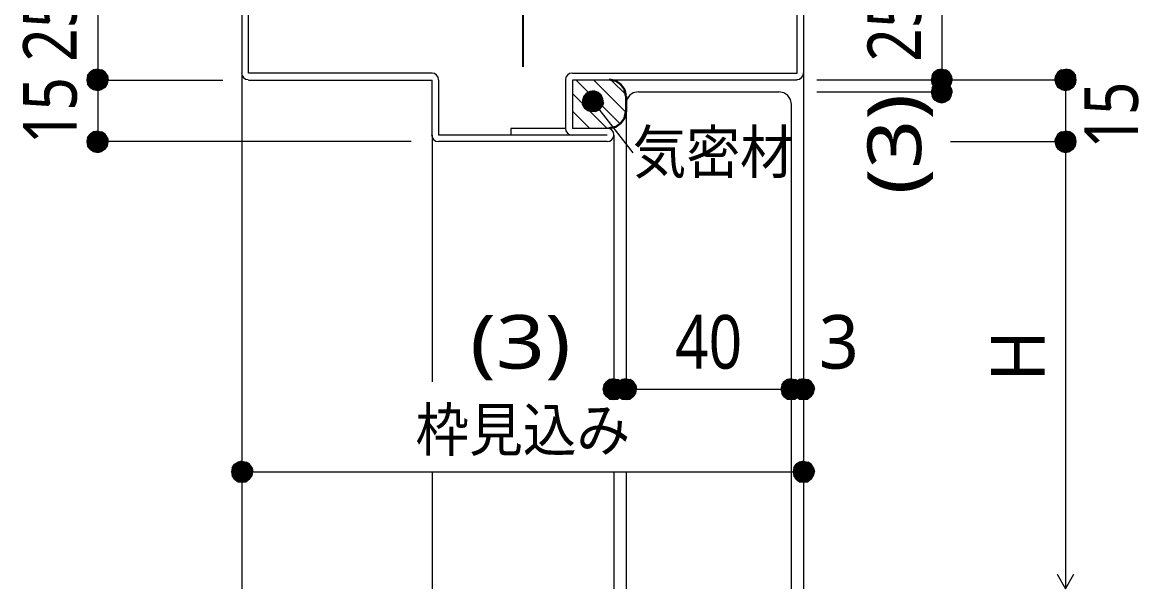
# Model space of a CAD drawing. Header units: millimetres. Extents: x 0 to 420, y 0 to 297.
# Drawn here: x 309.7 to 363.7, y 214.2 to 241.7 of the extents above; entities that cross this region are included whole.
import ezdxf
from ezdxf.enums import TextEntityAlignment as Align

# ---------------------------------------------------------------- set-up
doc = ezdxf.new("R2010")
doc.units = ezdxf.units.MM
doc.styles.add('kst32b', font='NotoSansJP-Variable.ttf')

msp = doc.modelspace()

# ---------------------------------------------------------------- hatches: boundary and pattern name
h = msp.add_hatch(color=7)
h.paths.add_polyline_path([(313.097, 239.353), (312.949, 239.247), (313.309, 238.866), (313.097, 239.353)])
h.paths.add_polyline_path([(312.949, 239.247), (313.309, 238.866), (312.822, 239.078), (312.949, 239.247)])
h.paths.add_polyline_path([(313.309, 238.866), (312.822, 239.078), (312.78, 238.866), (313.309, 238.866)])
h = msp.add_hatch(color=7)
h.paths.add_polyline_path([(313.669, 239.247), (313.5, 239.353), (313.309, 238.866), (313.669, 239.247)])
h.paths.add_polyline_path([(313.5, 239.353), (313.309, 238.866), (313.309, 239.395), (313.5, 239.353)])
h.paths.add_polyline_path([(313.309, 238.866), (313.309, 239.395), (313.097, 239.353), (313.309, 238.866)])
h = msp.add_hatch(color=7)
h.paths.add_polyline_path([(313.775, 238.675), (313.817, 238.866), (313.309, 238.866), (313.775, 238.675)])
h.paths.add_polyline_path([(313.817, 238.866), (313.309, 238.866), (313.775, 239.078), (313.817, 238.866)])
h.paths.add_polyline_path([(313.309, 238.866), (313.775, 239.078), (313.669, 239.247), (313.309, 238.866)])
h = msp.add_hatch(color=7)
h.paths.add_polyline_path([(353.991, 239.353), (353.822, 239.247), (354.182, 238.866), (353.991, 239.353)])
h.paths.add_polyline_path([(353.822, 239.247), (354.182, 238.866), (353.716, 239.078), (353.822, 239.247)])
h.paths.add_polyline_path([(354.182, 238.866), (353.716, 239.078), (353.674, 238.866), (354.182, 238.866)])
h = msp.add_hatch(color=7)
h.paths.add_polyline_path([(354.542, 239.247), (354.372, 239.353), (354.182, 238.866), (354.542, 239.247)])
h.paths.add_polyline_path([(354.372, 239.353), (354.182, 238.866), (354.182, 239.395), (354.372, 239.353)])
h.paths.add_polyline_path([(354.182, 238.866), (354.182, 239.395), (353.991, 239.353), (354.182, 238.866)])
h = msp.add_hatch(color=7)
h.paths.add_polyline_path([(354.647, 238.675), (354.69, 238.866), (354.182, 238.866), (354.647, 238.675)])
h.paths.add_polyline_path([(354.69, 238.866), (354.182, 238.866), (354.647, 239.078), (354.69, 238.866)])
h.paths.add_polyline_path([(354.182, 238.866), (354.647, 239.078), (354.542, 239.247), (354.182, 238.866)])
h = msp.add_hatch(color=7)
h.paths.add_polyline_path([(359.812, 239.247), (359.706, 239.078), (360.172, 238.866), (359.812, 239.247)])
h.paths.add_polyline_path([(359.706, 239.078), (360.172, 238.866), (359.664, 238.866), (359.706, 239.078)])
h.paths.add_polyline_path([(360.172, 238.866), (359.664, 238.866), (359.706, 238.675), (360.172, 238.866)])
h = msp.add_hatch(color=7)
h.paths.add_polyline_path([(360.384, 239.353), (360.172, 239.395), (360.172, 238.866), (360.384, 239.353)])
h.paths.add_polyline_path([(360.172, 239.395), (360.172, 238.866), (359.981, 239.353), (360.172, 239.395)])
h.paths.add_polyline_path([(360.172, 238.866), (359.981, 239.353), (359.812, 239.247), (360.172, 238.866)])
h = msp.add_hatch(color=7)
h.paths.add_polyline_path([(360.701, 238.866), (360.659, 239.078), (360.172, 238.866), (360.701, 238.866)])
h.paths.add_polyline_path([(360.659, 239.078), (360.172, 238.866), (360.553, 239.247), (360.659, 239.078)])
h.paths.add_polyline_path([(360.172, 238.866), (360.553, 239.247), (360.384, 239.353), (360.172, 238.866)])
h = msp.add_hatch(color=7)
h.paths.add_polyline_path([(312.78, 238.866), (312.822, 238.675), (313.309, 238.866), (312.78, 238.866)])
h.paths.add_polyline_path([(312.822, 238.675), (313.309, 238.866), (312.949, 238.506), (312.822, 238.675)])
h.paths.add_polyline_path([(313.309, 238.866), (312.949, 238.506), (313.097, 238.4), (313.309, 238.866)])
for points in [[(313.097, 238.4), (313.309, 238.358), (313.309, 238.866), (313.097, 238.4)], [(353.991, 238.4), (354.182, 238.358), (354.182, 238.866), (353.991, 238.4)], [(360.659, 238.675), (360.701, 238.866), (360.172, 238.866), (360.659, 238.675)], [(337.778, 237.956), (337.693, 238.146), (337.291, 237.829), (337.778, 237.956)], [(353.991, 237.807), (354.182, 237.765), (354.182, 238.273), (353.991, 237.807)], [(313.097, 235.395), (313.309, 235.352), (313.309, 235.881), (313.097, 235.395)], [(360.659, 235.67), (360.701, 235.881), (360.172, 235.881), (360.659, 235.67)], [(338.095, 223.393), (338.307, 223.372), (338.307, 223.88), (338.095, 223.393)], [(338.709, 223.393), (338.9, 223.372), (338.9, 223.88), (338.709, 223.393)], [(346.71, 223.393), (346.901, 223.372), (346.901, 223.88), (346.71, 223.393)], [(347.303, 223.393), (347.493, 223.372), (347.493, 223.88), (347.303, 223.393)], [(320.104, 219.392), (320.294, 219.371), (320.294, 219.879), (320.104, 219.392)], [(347.303, 219.392), (347.493, 219.371), (347.493, 219.879), (347.303, 219.392)]]:
    msp.add_hatch(color=7).paths.add_polyline_path(points)
h = msp.add_hatch(color=7)
h.paths.add_polyline_path([(313.309, 238.358), (313.5, 238.4), (313.309, 238.866), (313.309, 238.358)])
h.paths.add_polyline_path([(313.5, 238.4), (313.309, 238.866), (313.669, 238.506), (313.5, 238.4)])
h.paths.add_polyline_path([(313.309, 238.866), (313.669, 238.506), (313.775, 238.675), (313.309, 238.866)])
h = msp.add_hatch(color=7)
h.paths.add_polyline_path([(353.674, 238.866), (353.716, 238.675), (354.182, 238.866), (353.674, 238.866)])
h.paths.add_polyline_path([(353.716, 238.675), (354.182, 238.866), (353.822, 238.506), (353.716, 238.675)])
h.paths.add_polyline_path([(354.182, 238.866), (353.822, 238.506), (353.991, 238.4), (354.182, 238.866)])
h = msp.add_hatch(color=7)
h.paths.add_polyline_path([(353.991, 238.739), (353.822, 238.633), (354.182, 238.273), (353.991, 238.739)])
h.paths.add_polyline_path([(353.822, 238.633), (354.182, 238.273), (353.716, 238.464), (353.822, 238.633)])
h.paths.add_polyline_path([(354.182, 238.273), (353.716, 238.464), (353.674, 238.273), (354.182, 238.273)])
h = msp.add_hatch(color=7)
h.paths.add_polyline_path([(354.542, 238.633), (354.372, 238.739), (354.182, 238.273), (354.542, 238.633)])
h.paths.add_polyline_path([(354.372, 238.739), (354.182, 238.273), (354.182, 238.781), (354.372, 238.739)])
h.paths.add_polyline_path([(354.182, 238.273), (354.182, 238.781), (353.991, 238.739), (354.182, 238.273)])
h = msp.add_hatch(color=7)
h.paths.add_polyline_path([(354.182, 238.358), (354.372, 238.4), (354.182, 238.866), (354.182, 238.358)])
h.paths.add_polyline_path([(354.372, 238.4), (354.182, 238.866), (354.542, 238.506), (354.372, 238.4)])
h.paths.add_polyline_path([(354.182, 238.866), (354.542, 238.506), (354.647, 238.675), (354.182, 238.866)])
h = msp.add_hatch(color=7)
h.paths.add_polyline_path([(354.647, 238.083), (354.69, 238.273), (354.182, 238.273), (354.647, 238.083)])
h.paths.add_polyline_path([(354.69, 238.273), (354.182, 238.273), (354.647, 238.464), (354.69, 238.273)])
h.paths.add_polyline_path([(354.182, 238.273), (354.647, 238.464), (354.542, 238.633), (354.182, 238.273)])
h = msp.add_hatch(color=7)
h.paths.add_polyline_path([(359.706, 238.675), (359.812, 238.506), (360.172, 238.866), (359.706, 238.675)])
h.paths.add_polyline_path([(359.812, 238.506), (360.172, 238.866), (359.981, 238.4), (359.812, 238.506)])
h.paths.add_polyline_path([(360.172, 238.866), (359.981, 238.4), (360.172, 238.358), (360.172, 238.866)])
h = msp.add_hatch(color=7)
h.paths.add_polyline_path([(360.172, 238.358), (360.384, 238.4), (360.172, 238.866), (360.172, 238.358)])
h.paths.add_polyline_path([(360.384, 238.4), (360.172, 238.866), (360.553, 238.506), (360.384, 238.4)])
h.paths.add_polyline_path([(360.172, 238.866), (360.553, 238.506), (360.659, 238.675), (360.172, 238.866)])
h = msp.add_hatch(color=7)
h.paths.add_polyline_path([(337.143, 238.315), (336.973, 238.231), (337.291, 237.829), (337.143, 238.315)])
h.paths.add_polyline_path([(336.973, 238.231), (337.291, 237.829), (336.846, 238.083), (336.973, 238.231)])
h.paths.add_polyline_path([(337.291, 237.829), (336.846, 238.083), (336.783, 237.892), (337.291, 237.829)])
h = msp.add_hatch(color=7)
h.paths.add_polyline_path([(336.783, 237.892), (336.783, 237.702), (337.291, 237.829), (336.783, 237.892)])
h.paths.add_polyline_path([(336.783, 237.702), (337.291, 237.829), (336.868, 237.511), (336.783, 237.702)])
h.paths.add_polyline_path([(337.291, 237.829), (336.868, 237.511), (337.037, 237.384), (337.291, 237.829)])
h = msp.add_hatch(color=7)
h.paths.add_polyline_path([(337.693, 238.146), (337.545, 238.273), (337.291, 237.829), (337.693, 238.146)])
h.paths.add_polyline_path([(337.545, 238.273), (337.291, 237.829), (337.354, 238.337), (337.545, 238.273)])
h.paths.add_polyline_path([(337.291, 237.829), (337.354, 238.337), (337.143, 238.315), (337.291, 237.829)])
h = msp.add_hatch(color=7)
h.paths.add_polyline_path([(337.587, 237.426), (337.735, 237.575), (337.291, 237.829), (337.587, 237.426)])
h.paths.add_polyline_path([(337.735, 237.575), (337.291, 237.829), (337.799, 237.765), (337.735, 237.575)])
h.paths.add_polyline_path([(337.291, 237.829), (337.799, 237.765), (337.778, 237.956), (337.291, 237.829)])
h = msp.add_hatch(color=7)
h.paths.add_polyline_path([(353.674, 238.273), (353.716, 238.083), (354.182, 238.273), (353.674, 238.273)])
h.paths.add_polyline_path([(353.716, 238.083), (354.182, 238.273), (353.822, 237.913), (353.716, 238.083)])
h.paths.add_polyline_path([(354.182, 238.273), (353.822, 237.913), (353.991, 237.807), (354.182, 238.273)])
h = msp.add_hatch(color=7)
h.paths.add_polyline_path([(354.182, 237.765), (354.372, 237.807), (354.182, 238.273), (354.182, 237.765)])
h.paths.add_polyline_path([(354.372, 237.807), (354.182, 238.273), (354.542, 237.913), (354.372, 237.807)])
h.paths.add_polyline_path([(354.182, 238.273), (354.542, 237.913), (354.647, 238.083), (354.182, 238.273)])
h = msp.add_hatch(color=7)
h.paths.add_polyline_path([(337.037, 237.384), (337.227, 237.321), (337.291, 237.829), (337.037, 237.384)])
h.paths.add_polyline_path([(337.227, 237.321), (337.291, 237.829), (337.418, 237.342), (337.227, 237.321)])
h.paths.add_polyline_path([(337.291, 237.829), (337.418, 237.342), (337.587, 237.426), (337.291, 237.829)])
h = msp.add_hatch(color=7)
h.paths.add_polyline_path([(313.097, 236.347), (312.949, 236.241), (313.309, 235.881), (313.097, 236.347)])
h.paths.add_polyline_path([(312.949, 236.241), (313.309, 235.881), (312.822, 236.072), (312.949, 236.241)])
h.paths.add_polyline_path([(313.309, 235.881), (312.822, 236.072), (312.78, 235.881), (313.309, 235.881)])
h = msp.add_hatch(color=7)
h.paths.add_polyline_path([(313.669, 236.241), (313.5, 236.347), (313.309, 235.881), (313.669, 236.241)])
h.paths.add_polyline_path([(313.5, 236.347), (313.309, 235.881), (313.309, 236.389), (313.5, 236.347)])
h.paths.add_polyline_path([(313.309, 235.881), (313.309, 236.389), (313.097, 236.347), (313.309, 235.881)])
h = msp.add_hatch(color=7)
h.paths.add_polyline_path([(360.384, 236.347), (360.172, 236.389), (360.172, 235.881), (360.384, 236.347)])
h.paths.add_polyline_path([(360.172, 236.389), (360.172, 235.881), (359.981, 236.347), (360.172, 236.389)])
h.paths.add_polyline_path([(360.172, 235.881), (359.981, 236.347), (359.812, 236.241), (360.172, 235.881)])
h = msp.add_hatch(color=7)
h.paths.add_polyline_path([(360.701, 235.881), (360.659, 236.072), (360.172, 235.881), (360.701, 235.881)])
h.paths.add_polyline_path([(360.659, 236.072), (360.172, 235.881), (360.553, 236.241), (360.659, 236.072)])
h.paths.add_polyline_path([(360.172, 235.881), (360.553, 236.241), (360.384, 236.347), (360.172, 235.881)])
h = msp.add_hatch(color=7)
h.paths.add_polyline_path([(312.78, 235.881), (312.822, 235.67), (313.309, 235.881), (312.78, 235.881)])
h.paths.add_polyline_path([(312.822, 235.67), (313.309, 235.881), (312.949, 235.521), (312.822, 235.67)])
h.paths.add_polyline_path([(313.309, 235.881), (312.949, 235.521), (313.097, 235.395), (313.309, 235.881)])
h = msp.add_hatch(color=7)
h.paths.add_polyline_path([(313.775, 235.67), (313.817, 235.881), (313.309, 235.881), (313.775, 235.67)])
h.paths.add_polyline_path([(313.817, 235.881), (313.309, 235.881), (313.775, 236.072), (313.817, 235.881)])
h.paths.add_polyline_path([(313.309, 235.881), (313.775, 236.072), (313.669, 236.241), (313.309, 235.881)])
h = msp.add_hatch(color=7)
h.paths.add_polyline_path([(313.309, 235.352), (313.5, 235.395), (313.309, 235.881), (313.309, 235.352)])
h.paths.add_polyline_path([(313.5, 235.395), (313.309, 235.881), (313.669, 235.521), (313.5, 235.395)])
h.paths.add_polyline_path([(313.309, 235.881), (313.669, 235.521), (313.775, 235.67), (313.309, 235.881)])
h = msp.add_hatch(color=7)
h.paths.add_polyline_path([(359.812, 236.241), (359.706, 236.072), (360.172, 235.881), (359.812, 236.241)])
h.paths.add_polyline_path([(359.706, 236.072), (360.172, 235.881), (359.664, 235.881), (359.706, 236.072)])
h.paths.add_polyline_path([(360.172, 235.881), (359.664, 235.881), (359.706, 235.67), (360.172, 235.881)])
h = msp.add_hatch(color=7)
h.paths.add_polyline_path([(359.706, 235.67), (359.812, 235.521), (360.172, 235.881), (359.706, 235.67)])
h.paths.add_polyline_path([(359.812, 235.521), (360.172, 235.881), (359.981, 235.395), (359.812, 235.521)])
h.paths.add_polyline_path([(360.172, 235.881), (359.981, 235.395), (360.172, 235.352), (360.172, 235.881)])
h = msp.add_hatch(color=7)
h.paths.add_polyline_path([(360.172, 235.352), (360.384, 235.395), (360.172, 235.881), (360.172, 235.352)])
h.paths.add_polyline_path([(360.384, 235.395), (360.172, 235.881), (360.553, 235.521), (360.384, 235.395)])
h.paths.add_polyline_path([(360.172, 235.881), (360.553, 235.521), (360.659, 235.67), (360.172, 235.881)])
h = msp.add_hatch(color=7)
h.paths.add_polyline_path([(338.667, 224.24), (338.497, 224.346), (338.307, 223.88), (338.667, 224.24)])
h.paths.add_polyline_path([(338.497, 224.346), (338.307, 223.88), (338.307, 224.388), (338.497, 224.346)])
h.paths.add_polyline_path([(338.307, 223.88), (338.307, 224.388), (338.095, 224.346), (338.307, 223.88)])
h = msp.add_hatch(color=7)
h.paths.add_polyline_path([(339.259, 224.24), (339.09, 224.346), (338.9, 223.88), (339.259, 224.24)])
h.paths.add_polyline_path([(339.09, 224.346), (338.9, 223.88), (338.9, 224.388), (339.09, 224.346)])
h.paths.add_polyline_path([(338.9, 223.88), (338.9, 224.388), (338.709, 224.346), (338.9, 223.88)])
h = msp.add_hatch(color=7)
h.paths.add_polyline_path([(347.26, 224.24), (347.091, 224.346), (346.901, 223.88), (347.26, 224.24)])
h.paths.add_polyline_path([(347.091, 224.346), (346.901, 223.88), (346.901, 224.388), (347.091, 224.346)])
h.paths.add_polyline_path([(346.901, 223.88), (346.901, 224.388), (346.71, 224.346), (346.901, 223.88)])
h = msp.add_hatch(color=7)
h.paths.add_polyline_path([(347.853, 224.24), (347.705, 224.346), (347.493, 223.88), (347.853, 224.24)])
h.paths.add_polyline_path([(347.705, 224.346), (347.493, 223.88), (347.493, 224.388), (347.705, 224.346)])
h.paths.add_polyline_path([(347.493, 223.88), (347.493, 224.388), (347.303, 224.346), (347.493, 223.88)])
h = msp.add_hatch(color=7)
h.paths.add_polyline_path([(338.095, 224.346), (337.947, 224.24), (338.307, 223.88), (338.095, 224.346)])
h.paths.add_polyline_path([(337.947, 224.24), (338.307, 223.88), (337.82, 224.07), (337.947, 224.24)])
h.paths.add_polyline_path([(338.307, 223.88), (337.82, 224.07), (337.778, 223.88), (338.307, 223.88)])
h = msp.add_hatch(color=7)
h.paths.add_polyline_path([(337.778, 223.88), (337.82, 223.689), (338.307, 223.88), (337.778, 223.88)])
h.paths.add_polyline_path([(337.82, 223.689), (338.307, 223.88), (337.947, 223.52), (337.82, 223.689)])
h.paths.add_polyline_path([(338.307, 223.88), (337.947, 223.52), (338.095, 223.393), (338.307, 223.88)])
h = msp.add_hatch(color=7)
h.paths.add_polyline_path([(338.772, 223.689), (338.815, 223.88), (338.307, 223.88), (338.772, 223.689)])
h.paths.add_polyline_path([(338.815, 223.88), (338.307, 223.88), (338.772, 224.07), (338.815, 223.88)])
h.paths.add_polyline_path([(338.307, 223.88), (338.772, 224.07), (338.667, 224.24), (338.307, 223.88)])
h = msp.add_hatch(color=7)
h.paths.add_polyline_path([(338.307, 223.372), (338.497, 223.393), (338.307, 223.88), (338.307, 223.372)])
h.paths.add_polyline_path([(338.497, 223.393), (338.307, 223.88), (338.667, 223.52), (338.497, 223.393)])
h.paths.add_polyline_path([(338.307, 223.88), (338.667, 223.52), (338.772, 223.689), (338.307, 223.88)])
h = msp.add_hatch(color=7)
h.paths.add_polyline_path([(338.709, 224.346), (338.54, 224.24), (338.9, 223.88), (338.709, 224.346)])
h.paths.add_polyline_path([(338.54, 224.24), (338.9, 223.88), (338.434, 224.07), (338.54, 224.24)])
h.paths.add_polyline_path([(338.9, 223.88), (338.434, 224.07), (338.391, 223.88), (338.9, 223.88)])
h = msp.add_hatch(color=7)
h.paths.add_polyline_path([(338.391, 223.88), (338.434, 223.689), (338.9, 223.88), (338.391, 223.88)])
h.paths.add_polyline_path([(338.434, 223.689), (338.9, 223.88), (338.54, 223.52), (338.434, 223.689)])
h.paths.add_polyline_path([(338.9, 223.88), (338.54, 223.52), (338.709, 223.393), (338.9, 223.88)])
h = msp.add_hatch(color=7)
h.paths.add_polyline_path([(339.365, 223.689), (339.407, 223.88), (338.9, 223.88), (339.365, 223.689)])
h.paths.add_polyline_path([(339.407, 223.88), (338.9, 223.88), (339.365, 224.07), (339.407, 223.88)])
h.paths.add_polyline_path([(338.9, 223.88), (339.365, 224.07), (339.259, 224.24), (338.9, 223.88)])
h = msp.add_hatch(color=7)
h.paths.add_polyline_path([(338.9, 223.372), (339.09, 223.393), (338.9, 223.88), (338.9, 223.372)])
h.paths.add_polyline_path([(339.09, 223.393), (338.9, 223.88), (339.259, 223.52), (339.09, 223.393)])
h.paths.add_polyline_path([(338.9, 223.88), (339.259, 223.52), (339.365, 223.689), (338.9, 223.88)])
h = msp.add_hatch(color=7)
h.paths.add_polyline_path([(346.71, 224.346), (346.541, 224.24), (346.901, 223.88), (346.71, 224.346)])
h.paths.add_polyline_path([(346.541, 224.24), (346.901, 223.88), (346.435, 224.07), (346.541, 224.24)])
h.paths.add_polyline_path([(346.901, 223.88), (346.435, 224.07), (346.393, 223.88), (346.901, 223.88)])
h = msp.add_hatch(color=7)
h.paths.add_polyline_path([(346.393, 223.88), (346.435, 223.689), (346.901, 223.88), (346.393, 223.88)])
h.paths.add_polyline_path([(346.435, 223.689), (346.901, 223.88), (346.541, 223.52), (346.435, 223.689)])
h.paths.add_polyline_path([(346.901, 223.88), (346.541, 223.52), (346.71, 223.393), (346.901, 223.88)])
h = msp.add_hatch(color=7)
h.paths.add_polyline_path([(347.366, 223.689), (347.409, 223.88), (346.901, 223.88), (347.366, 223.689)])
h.paths.add_polyline_path([(347.409, 223.88), (346.901, 223.88), (347.366, 224.07), (347.409, 223.88)])
h.paths.add_polyline_path([(346.901, 223.88), (347.366, 224.07), (347.26, 224.24), (346.901, 223.88)])
h = msp.add_hatch(color=7)
h.paths.add_polyline_path([(346.901, 223.372), (347.091, 223.393), (346.901, 223.88), (346.901, 223.372)])
h.paths.add_polyline_path([(347.091, 223.393), (346.901, 223.88), (347.26, 223.52), (347.091, 223.393)])
h.paths.add_polyline_path([(346.901, 223.88), (347.26, 223.52), (347.366, 223.689), (346.901, 223.88)])
h = msp.add_hatch(color=7)
h.paths.add_polyline_path([(347.303, 224.346), (347.133, 224.24), (347.493, 223.88), (347.303, 224.346)])
h.paths.add_polyline_path([(347.133, 224.24), (347.493, 223.88), (347.028, 224.07), (347.133, 224.24)])
h.paths.add_polyline_path([(347.493, 223.88), (347.028, 224.07), (346.985, 223.88), (347.493, 223.88)])
h = msp.add_hatch(color=7)
h.paths.add_polyline_path([(346.985, 223.88), (347.028, 223.689), (347.493, 223.88), (346.985, 223.88)])
h.paths.add_polyline_path([(347.028, 223.689), (347.493, 223.88), (347.133, 223.52), (347.028, 223.689)])
h.paths.add_polyline_path([(347.493, 223.88), (347.133, 223.52), (347.303, 223.393), (347.493, 223.88)])
h = msp.add_hatch(color=7)
h.paths.add_polyline_path([(347.98, 223.689), (348.022, 223.88), (347.493, 223.88), (347.98, 223.689)])
h.paths.add_polyline_path([(348.022, 223.88), (347.493, 223.88), (347.98, 224.07), (348.022, 223.88)])
h.paths.add_polyline_path([(347.493, 223.88), (347.98, 224.07), (347.853, 224.24), (347.493, 223.88)])
h = msp.add_hatch(color=7)
h.paths.add_polyline_path([(347.493, 223.372), (347.705, 223.393), (347.493, 223.88), (347.493, 223.372)])
h.paths.add_polyline_path([(347.705, 223.393), (347.493, 223.88), (347.853, 223.52), (347.705, 223.393)])
h.paths.add_polyline_path([(347.493, 223.88), (347.853, 223.52), (347.98, 223.689), (347.493, 223.88)])
h = msp.add_hatch(color=7)
h.paths.add_polyline_path([(320.104, 220.345), (319.934, 220.239), (320.294, 219.879), (320.104, 220.345)])
h.paths.add_polyline_path([(319.934, 220.239), (320.294, 219.879), (319.828, 220.07), (319.934, 220.239)])
h.paths.add_polyline_path([(320.294, 219.879), (319.828, 220.07), (319.786, 219.879), (320.294, 219.879)])
h = msp.add_hatch(color=7)
h.paths.add_polyline_path([(320.654, 220.239), (320.506, 220.345), (320.294, 219.879), (320.654, 220.239)])
h.paths.add_polyline_path([(320.506, 220.345), (320.294, 219.879), (320.294, 220.387), (320.506, 220.345)])
h.paths.add_polyline_path([(320.294, 219.879), (320.294, 220.387), (320.104, 220.345), (320.294, 219.879)])
h = msp.add_hatch(color=7)
h.paths.add_polyline_path([(320.781, 219.689), (320.823, 219.879), (320.294, 219.879), (320.781, 219.689)])
h.paths.add_polyline_path([(320.823, 219.879), (320.294, 219.879), (320.781, 220.07), (320.823, 219.879)])
h.paths.add_polyline_path([(320.294, 219.879), (320.781, 220.07), (320.654, 220.239), (320.294, 219.879)])
h = msp.add_hatch(color=7)
h.paths.add_polyline_path([(347.303, 220.345), (347.133, 220.239), (347.493, 219.879), (347.303, 220.345)])
h.paths.add_polyline_path([(347.133, 220.239), (347.493, 219.879), (347.028, 220.07), (347.133, 220.239)])
h.paths.add_polyline_path([(347.493, 219.879), (347.028, 220.07), (346.985, 219.879), (347.493, 219.879)])
h = msp.add_hatch(color=7)
h.paths.add_polyline_path([(347.853, 220.239), (347.705, 220.345), (347.493, 219.879), (347.853, 220.239)])
h.paths.add_polyline_path([(347.705, 220.345), (347.493, 219.879), (347.493, 220.387), (347.705, 220.345)])
h.paths.add_polyline_path([(347.493, 219.879), (347.493, 220.387), (347.303, 220.345), (347.493, 219.879)])
h = msp.add_hatch(color=7)
h.paths.add_polyline_path([(347.98, 219.689), (348.022, 219.879), (347.493, 219.879), (347.98, 219.689)])
h.paths.add_polyline_path([(348.022, 219.879), (347.493, 219.879), (347.98, 220.07), (348.022, 219.879)])
h.paths.add_polyline_path([(347.493, 219.879), (347.98, 220.07), (347.853, 220.239), (347.493, 219.879)])
h = msp.add_hatch(color=7)
h.paths.add_polyline_path([(319.786, 219.879), (319.828, 219.689), (320.294, 219.879), (319.786, 219.879)])
h.paths.add_polyline_path([(319.828, 219.689), (320.294, 219.879), (319.934, 219.52), (319.828, 219.689)])
h.paths.add_polyline_path([(320.294, 219.879), (319.934, 219.52), (320.104, 219.392), (320.294, 219.879)])
h = msp.add_hatch(color=7)
h.paths.add_polyline_path([(320.294, 219.371), (320.506, 219.392), (320.294, 219.879), (320.294, 219.371)])
h.paths.add_polyline_path([(320.506, 219.392), (320.294, 219.879), (320.654, 219.52), (320.506, 219.392)])
h.paths.add_polyline_path([(320.294, 219.879), (320.654, 219.52), (320.781, 219.689), (320.294, 219.879)])
h = msp.add_hatch(color=7)
h.paths.add_polyline_path([(346.985, 219.879), (347.028, 219.689), (347.493, 219.879), (346.985, 219.879)])
h.paths.add_polyline_path([(347.028, 219.689), (347.493, 219.879), (347.133, 219.52), (347.028, 219.689)])
h.paths.add_polyline_path([(347.493, 219.879), (347.133, 219.52), (347.303, 219.392), (347.493, 219.879)])
h = msp.add_hatch(color=7)
h.paths.add_polyline_path([(347.493, 219.371), (347.705, 219.392), (347.493, 219.879), (347.493, 219.371)])
h.paths.add_polyline_path([(347.705, 219.392), (347.493, 219.879), (347.853, 219.52), (347.705, 219.392)])
h.paths.add_polyline_path([(347.493, 219.879), (347.853, 219.52), (347.98, 219.689), (347.493, 219.879)])

# ---------------------------------------------------------------- linework, layer by layer
at = {"lineweight": 13}
for points in [[(313.309, 243.882), (313.309, 238.866), (313.309, 235.881)], [(354.182, 243.882), (354.182, 238.866), (354.182, 238.273)], [(320.294, 243.565), (320.294, 239.204)], [(320.612, 239.204), (320.612, 243.565)], [(347.176, 239.204), (347.176, 243.565)], [(347.493, 243.565), (347.493, 239.204)], [(320.273, 239.215), (320.299, 239.087), (320.369, 238.983), (320.473, 238.913), (320.601, 238.887)], [(320.294, 239.099), (320.294, 214.207)], [(329.502, 239.204), (320.612, 239.204)], [(329.819, 238.876), (329.793, 239.004), (329.723, 239.108), (329.619, 239.179), (329.491, 239.204)], [(336.285, 239.204), (336.158, 239.179), (336.053, 239.108), (335.983, 239.004), (335.957, 238.876)], [(336.296, 239.204), (340.275, 239.204)], [(338.307, 239.204), (347.176, 239.204)], [(347.165, 238.887), (347.293, 238.913), (347.397, 238.983), (347.467, 239.087), (347.493, 239.215)], [(347.493, 239.204), (347.493, 214.207)], [(313.309, 238.866), (319.363, 238.866)], [(320.612, 238.866), (329.502, 238.866)], [(329.502, 236.199), (329.502, 238.866)], [(329.819, 238.866), (329.819, 236.199)], [(335.979, 236.516), (335.979, 238.866)], [(336.296, 238.866), (336.296, 236.516)], [(340.466, 238.866), (336.296, 238.866)], [(338.624, 236.728), (336.487, 238.866)], [(338.9, 237.299), (337.333, 238.866)], [(338.9, 238.146), (338.18, 238.866)], [(347.176, 238.866), (338.307, 238.866)], [(360.172, 238.866), (348.128, 238.866)], [(360.172, 238.485), (360.172, 235.881)], [(337.989, 236.516), (336.296, 238.21)], [(339.482, 238.294), (339.247, 238.247), (339.055, 238.118), (338.926, 237.926), (338.878, 237.691)], [(346.308, 238.273), (339.492, 238.273)], [(346.901, 237.691), (346.853, 237.926), (346.724, 238.118), (346.532, 238.247), (346.297, 238.294)], [(354.182, 238.273), (348.128, 238.273)], [(337.143, 236.516), (336.296, 237.363)], [(337.291, 237.829), (339.217, 235.331)], [(338.9, 237.68), (338.9, 224.24)], [(346.901, 214.207), (346.901, 237.68)], [(333.312, 236.516), (333.312, 236.199)], [(335.979, 236.516), (333.312, 236.516)], [(335.957, 236.527), (335.983, 236.399), (336.053, 236.295), (336.158, 236.225), (336.285, 236.199)], [(338.095, 236.516), (336.296, 236.516)], [(338.307, 236.209), (338.281, 236.337), (338.211, 236.441), (338.106, 236.512), (337.979, 236.537)], [(328.486, 235.881), (313.309, 235.881)], [(329.48, 236.209), (329.506, 236.082), (329.576, 235.977), (329.681, 235.907), (329.808, 235.881)], [(329.502, 236.199), (329.502, 224.24)], [(337.989, 236.199), (329.819, 236.199)], [(337.989, 235.881), (329.819, 235.881)], [(337.979, 235.881), (338.106, 235.907), (338.211, 235.977), (338.281, 236.082), (338.307, 236.209)], [(338.307, 236.199), (338.307, 224.24)], [(354.605, 235.881), (360.214, 235.881)], [(360.172, 235.881), (360.172, 214.207)], [(338.053, 223.88), (347.747, 223.88)], [(320.294, 219.879), (347.493, 219.879)], [(329.502, 219.837), (329.502, 214.207)], [(338.307, 219.837), (338.307, 214.207)], [(338.9, 219.837), (338.9, 214.207)], [(359.77, 214.905), (360.172, 214.207), (360.574, 214.905)]]:
    msp.add_lwpolyline(points, dxfattribs=at)
at = {"lineweight": 25}
msp.add_lwpolyline([(333.904, 242.337), (333.904, 239.501)], dxfattribs=at)
at = {"lineweight": 0}
for points in [[(313.309, 238.866), (312.822, 239.078), (312.78, 238.866)], [(312.949, 239.247), (313.309, 238.866), (312.822, 239.078)], [(313.097, 239.353), (312.949, 239.247), (313.309, 238.866)], [(313.309, 238.866), (313.309, 239.395), (313.097, 239.353)], [(313.5, 239.353), (313.309, 238.866), (313.309, 239.395)], [(313.669, 239.247), (313.5, 239.353), (313.309, 238.866)], [(313.309, 238.866), (313.775, 239.078), (313.669, 239.247)], [(313.817, 238.866), (313.309, 238.866), (313.775, 239.078)], [(354.182, 238.866), (353.716, 239.078), (353.674, 238.866)], [(353.822, 239.247), (354.182, 238.866), (353.716, 239.078)], [(353.991, 239.353), (353.822, 239.247), (354.182, 238.866)], [(354.182, 238.866), (354.182, 239.395), (353.991, 239.353)], [(354.372, 239.353), (354.182, 238.866), (354.182, 239.395)], [(354.542, 239.247), (354.372, 239.353), (354.182, 238.866)], [(354.182, 238.866), (354.647, 239.078), (354.542, 239.247)], [(354.69, 238.866), (354.182, 238.866), (354.647, 239.078)], [(359.706, 239.078), (360.172, 238.866), (359.664, 238.866)], [(359.812, 239.247), (359.706, 239.078), (360.172, 238.866)], [(360.172, 238.866), (359.981, 239.353), (359.812, 239.247)], [(360.172, 239.395), (360.172, 238.866), (359.981, 239.353)], [(360.384, 239.353), (360.172, 239.395), (360.172, 238.866)], [(360.172, 238.866), (360.553, 239.247), (360.384, 239.353)], [(360.659, 239.078), (360.172, 238.866), (360.553, 239.247)], [(360.701, 238.866), (360.659, 239.078), (360.172, 238.866)], [(312.78, 238.866), (312.822, 238.675), (313.309, 238.866)], [(312.822, 238.675), (313.309, 238.866), (312.949, 238.506)], [(313.309, 238.866), (312.949, 238.506), (313.097, 238.4)], [(313.097, 238.4), (313.309, 238.358), (313.309, 238.866)], [(313.309, 238.358), (313.5, 238.4), (313.309, 238.866)], [(313.5, 238.4), (313.309, 238.866), (313.669, 238.506)], [(313.309, 238.866), (313.669, 238.506), (313.775, 238.675)], [(313.775, 238.675), (313.817, 238.866), (313.309, 238.866)], [(353.674, 238.866), (353.716, 238.675), (354.182, 238.866)], [(354.182, 238.273), (353.716, 238.464), (353.674, 238.273)], [(353.716, 238.675), (354.182, 238.866), (353.822, 238.506)], [(353.822, 238.633), (354.182, 238.273), (353.716, 238.464)], [(354.182, 238.866), (353.822, 238.506), (353.991, 238.4)], [(353.991, 238.739), (353.822, 238.633), (354.182, 238.273)], [(353.991, 238.4), (354.182, 238.358), (354.182, 238.866)], [(354.182, 238.273), (354.182, 238.781), (353.991, 238.739)], [(354.182, 238.358), (354.372, 238.4), (354.182, 238.866)], [(354.372, 238.4), (354.182, 238.866), (354.542, 238.506)], [(354.182, 238.866), (354.542, 238.506), (354.647, 238.675)], [(354.647, 238.675), (354.69, 238.866), (354.182, 238.866)], [(354.372, 238.739), (354.182, 238.273), (354.182, 238.781)], [(354.542, 238.633), (354.372, 238.739), (354.182, 238.273)], [(354.182, 238.273), (354.647, 238.464), (354.542, 238.633)], [(354.69, 238.273), (354.182, 238.273), (354.647, 238.464)], [(360.172, 238.866), (359.664, 238.866), (359.706, 238.675)], [(359.706, 238.675), (359.812, 238.506), (360.172, 238.866)], [(359.812, 238.506), (360.172, 238.866), (359.981, 238.4)], [(360.172, 238.866), (359.981, 238.4), (360.172, 238.358)], [(360.172, 238.358), (360.384, 238.4), (360.172, 238.866)], [(360.384, 238.4), (360.172, 238.866), (360.553, 238.506)], [(360.172, 238.866), (360.553, 238.506), (360.659, 238.675)], [(360.659, 238.675), (360.701, 238.866), (360.172, 238.866)], [(337.291, 237.829), (336.846, 238.083), (336.783, 237.892)], [(336.783, 237.892), (336.783, 237.702), (337.291, 237.829)], [(336.973, 238.231), (337.291, 237.829), (336.846, 238.083)], [(337.143, 238.315), (336.973, 238.231), (337.291, 237.829)], [(337.291, 237.829), (337.354, 238.337), (337.143, 238.315)], [(337.545, 238.273), (337.291, 237.829), (337.354, 238.337)], [(337.693, 238.146), (337.545, 238.273), (337.291, 237.829)], [(337.778, 237.956), (337.693, 238.146), (337.291, 237.829)], [(337.291, 237.829), (337.799, 237.765), (337.778, 237.956)], [(353.674, 238.273), (353.716, 238.083), (354.182, 238.273)], [(353.716, 238.083), (354.182, 238.273), (353.822, 237.913)], [(354.182, 238.273), (353.822, 237.913), (353.991, 237.807)], [(353.991, 237.807), (354.182, 237.765), (354.182, 238.273)], [(354.182, 237.765), (354.372, 237.807), (354.182, 238.273)], [(354.372, 237.807), (354.182, 238.273), (354.542, 237.913)], [(354.182, 238.273), (354.542, 237.913), (354.647, 238.083)], [(354.647, 238.083), (354.69, 238.273), (354.182, 238.273)], [(336.783, 237.702), (337.291, 237.829), (336.868, 237.511)], [(337.291, 237.829), (336.868, 237.511), (337.037, 237.384)], [(337.037, 237.384), (337.227, 237.321), (337.291, 237.829)], [(337.227, 237.321), (337.291, 237.829), (337.418, 237.342)], [(337.291, 237.829), (337.418, 237.342), (337.587, 237.426)], [(337.587, 237.426), (337.735, 237.575), (337.291, 237.829)], [(337.735, 237.575), (337.291, 237.829), (337.799, 237.765)], [(313.097, 236.347), (312.949, 236.241), (313.309, 235.881)], [(313.309, 235.881), (313.309, 236.389), (313.097, 236.347)], [(313.5, 236.347), (313.309, 235.881), (313.309, 236.389)], [(313.669, 236.241), (313.5, 236.347), (313.309, 235.881)], [(360.172, 235.881), (359.981, 236.347), (359.812, 236.241)], [(360.172, 236.389), (360.172, 235.881), (359.981, 236.347)], [(360.384, 236.347), (360.172, 236.389), (360.172, 235.881)], [(360.172, 235.881), (360.553, 236.241), (360.384, 236.347)], [(313.309, 235.881), (312.822, 236.072), (312.78, 235.881)], [(312.78, 235.881), (312.822, 235.67), (313.309, 235.881)], [(312.949, 236.241), (313.309, 235.881), (312.822, 236.072)], [(312.822, 235.67), (313.309, 235.881), (312.949, 235.521)], [(313.309, 235.881), (312.949, 235.521), (313.097, 235.395)], [(313.097, 235.395), (313.309, 235.352), (313.309, 235.881)], [(313.309, 235.881), (313.775, 236.072), (313.669, 236.241)], [(313.817, 235.881), (313.309, 235.881), (313.775, 236.072)], [(313.309, 235.352), (313.5, 235.395), (313.309, 235.881)], [(313.5, 235.395), (313.309, 235.881), (313.669, 235.521)], [(313.309, 235.881), (313.669, 235.521), (313.775, 235.67)], [(313.775, 235.67), (313.817, 235.881), (313.309, 235.881)], [(359.706, 236.072), (360.172, 235.881), (359.664, 235.881)], [(360.172, 235.881), (359.664, 235.881), (359.706, 235.67)], [(359.812, 236.241), (359.706, 236.072), (360.172, 235.881)], [(359.706, 235.67), (359.812, 235.521), (360.172, 235.881)], [(359.812, 235.521), (360.172, 235.881), (359.981, 235.395)], [(360.172, 235.881), (359.981, 235.395), (360.172, 235.352)], [(360.659, 236.072), (360.172, 235.881), (360.553, 236.241)], [(360.701, 235.881), (360.659, 236.072), (360.172, 235.881)], [(360.172, 235.352), (360.384, 235.395), (360.172, 235.881)], [(360.384, 235.395), (360.172, 235.881), (360.553, 235.521)], [(360.172, 235.881), (360.553, 235.521), (360.659, 235.67)], [(360.659, 235.67), (360.701, 235.881), (360.172, 235.881)], [(338.307, 223.88), (338.307, 224.388), (338.095, 224.346)], [(338.497, 224.346), (338.307, 223.88), (338.307, 224.388)], [(338.9, 223.88), (338.9, 224.388), (338.709, 224.346)], [(339.09, 224.346), (338.9, 223.88), (338.9, 224.388)], [(346.901, 223.88), (346.901, 224.388), (346.71, 224.346)], [(347.091, 224.346), (346.901, 223.88), (346.901, 224.388)], [(347.493, 223.88), (347.493, 224.388), (347.303, 224.346)], [(347.705, 224.346), (347.493, 223.88), (347.493, 224.388)], [(338.307, 223.88), (337.82, 224.07), (337.778, 223.88)], [(337.778, 223.88), (337.82, 223.689), (338.307, 223.88)], [(337.947, 224.24), (338.307, 223.88), (337.82, 224.07)], [(337.82, 223.689), (338.307, 223.88), (337.947, 223.52)], [(338.095, 224.346), (337.947, 224.24), (338.307, 223.88)], [(338.307, 223.88), (337.947, 223.52), (338.095, 223.393)], [(338.095, 223.393), (338.307, 223.372), (338.307, 223.88)], [(338.667, 224.24), (338.497, 224.346), (338.307, 223.88)], [(338.307, 223.88), (338.772, 224.07), (338.667, 224.24)], [(338.815, 223.88), (338.307, 223.88), (338.772, 224.07)], [(338.307, 223.372), (338.497, 223.393), (338.307, 223.88)], [(338.497, 223.393), (338.307, 223.88), (338.667, 223.52)], [(338.307, 223.88), (338.667, 223.52), (338.772, 223.689)], [(338.772, 223.689), (338.815, 223.88), (338.307, 223.88)], [(338.9, 223.88), (338.434, 224.07), (338.391, 223.88)], [(338.391, 223.88), (338.434, 223.689), (338.9, 223.88)], [(338.54, 224.24), (338.9, 223.88), (338.434, 224.07)], [(338.434, 223.689), (338.9, 223.88), (338.54, 223.52)], [(338.709, 224.346), (338.54, 224.24), (338.9, 223.88)], [(338.9, 223.88), (338.54, 223.52), (338.709, 223.393)], [(338.709, 223.393), (338.9, 223.372), (338.9, 223.88)], [(339.259, 224.24), (339.09, 224.346), (338.9, 223.88)], [(338.9, 223.88), (339.365, 224.07), (339.259, 224.24)], [(339.407, 223.88), (338.9, 223.88), (339.365, 224.07)], [(338.9, 223.372), (339.09, 223.393), (338.9, 223.88)], [(339.09, 223.393), (338.9, 223.88), (339.259, 223.52)], [(338.9, 223.88), (339.259, 223.52), (339.365, 223.689)], [(339.365, 223.689), (339.407, 223.88), (338.9, 223.88)], [(346.901, 223.88), (346.435, 224.07), (346.393, 223.88)], [(346.393, 223.88), (346.435, 223.689), (346.901, 223.88)], [(346.541, 224.24), (346.901, 223.88), (346.435, 224.07)], [(346.435, 223.689), (346.901, 223.88), (346.541, 223.52)], [(346.71, 224.346), (346.541, 224.24), (346.901, 223.88)], [(346.901, 223.88), (346.541, 223.52), (346.71, 223.393)], [(346.71, 223.393), (346.901, 223.372), (346.901, 223.88)], [(347.26, 224.24), (347.091, 224.346), (346.901, 223.88)], [(346.901, 223.88), (347.366, 224.07), (347.26, 224.24)], [(347.409, 223.88), (346.901, 223.88), (347.366, 224.07)], [(346.901, 223.372), (347.091, 223.393), (346.901, 223.88)], [(347.091, 223.393), (346.901, 223.88), (347.26, 223.52)], [(346.901, 223.88), (347.26, 223.52), (347.366, 223.689)], [(347.366, 223.689), (347.409, 223.88), (346.901, 223.88)], [(347.493, 223.88), (347.028, 224.07), (346.985, 223.88)], [(346.985, 223.88), (347.028, 223.689), (347.493, 223.88)], [(347.133, 224.24), (347.493, 223.88), (347.028, 224.07)], [(347.028, 223.689), (347.493, 223.88), (347.133, 223.52)], [(347.303, 224.346), (347.133, 224.24), (347.493, 223.88)], [(347.493, 223.88), (347.133, 223.52), (347.303, 223.393)], [(347.303, 223.393), (347.493, 223.372), (347.493, 223.88)], [(347.853, 224.24), (347.705, 224.346), (347.493, 223.88)], [(347.493, 223.88), (347.98, 224.07), (347.853, 224.24)], [(348.022, 223.88), (347.493, 223.88), (347.98, 224.07)], [(347.493, 223.372), (347.705, 223.393), (347.493, 223.88)], [(347.705, 223.393), (347.493, 223.88), (347.853, 223.52)], [(347.493, 223.88), (347.853, 223.52), (347.98, 223.689)], [(347.98, 223.689), (348.022, 223.88), (347.493, 223.88)], [(320.294, 219.879), (319.828, 220.07), (319.786, 219.879)], [(319.934, 220.239), (320.294, 219.879), (319.828, 220.07)], [(320.104, 220.345), (319.934, 220.239), (320.294, 219.879)], [(320.294, 219.879), (320.294, 220.387), (320.104, 220.345)], [(320.506, 220.345), (320.294, 219.879), (320.294, 220.387)], [(320.654, 220.239), (320.506, 220.345), (320.294, 219.879)], [(320.294, 219.879), (320.781, 220.07), (320.654, 220.239)], [(320.823, 219.879), (320.294, 219.879), (320.781, 220.07)], [(347.493, 219.879), (347.028, 220.07), (346.985, 219.879)], [(347.133, 220.239), (347.493, 219.879), (347.028, 220.07)], [(347.303, 220.345), (347.133, 220.239), (347.493, 219.879)], [(347.493, 219.879), (347.493, 220.387), (347.303, 220.345)], [(347.705, 220.345), (347.493, 219.879), (347.493, 220.387)], [(347.853, 220.239), (347.705, 220.345), (347.493, 219.879)], [(347.493, 219.879), (347.98, 220.07), (347.853, 220.239)], [(348.022, 219.879), (347.493, 219.879), (347.98, 220.07)], [(319.786, 219.879), (319.828, 219.689), (320.294, 219.879)], [(319.828, 219.689), (320.294, 219.879), (319.934, 219.52)], [(320.294, 219.879), (319.934, 219.52), (320.104, 219.392)], [(320.104, 219.392), (320.294, 219.371), (320.294, 219.879)], [(320.294, 219.371), (320.506, 219.392), (320.294, 219.879)], [(320.506, 219.392), (320.294, 219.879), (320.654, 219.52)], [(320.294, 219.879), (320.654, 219.52), (320.781, 219.689)], [(320.781, 219.689), (320.823, 219.879), (320.294, 219.879)], [(346.985, 219.879), (347.028, 219.689), (347.493, 219.879)], [(347.028, 219.689), (347.493, 219.879), (347.133, 219.52)], [(347.493, 219.879), (347.133, 219.52), (347.303, 219.392)], [(347.303, 219.392), (347.493, 219.371), (347.493, 219.879)], [(347.493, 219.371), (347.705, 219.392), (347.493, 219.879)], [(347.705, 219.392), (347.493, 219.879), (347.853, 219.52)], [(347.493, 219.879), (347.853, 219.52), (347.98, 219.689)], [(347.98, 219.689), (348.022, 219.879), (347.493, 219.879)]]:
    msp.add_lwpolyline(points, close=True, dxfattribs=at)
at = {"lineweight": 30}
for points in [[(338.878, 238.093), (338.816, 238.402), (338.646, 238.655), (338.394, 238.825), (338.085, 238.887)], [(338.9, 238.083), (338.9, 237.321)], [(338.085, 236.537), (338.394, 236.6), (338.646, 236.77), (338.816, 237.022), (338.878, 237.331)]]:
    msp.add_lwpolyline(points, dxfattribs=at)

# ---------------------------------------------------------------- texts
at = {"style": 'kst32b'}
for s, height, p, p2 in [('15 25', 2.5989, (312.293, 235.754), (312.293, 243.003)), ('25', 2.5989, (353.187, 239.755), (353.187, 243.003)), ('15', 2.5989, (363.686, 235.543), (363.686, 238.791)), ('(3)', 2.5989, (353.187, 233.32), (353.187, 238.193)), ('気密材', 2.0791, (339.217, 234.336), (347.014, 234.336)), ('(3)', 2.5989, (331.343, 224.875), (336.216, 224.875)), ('40', 2.5989, (341.27, 224.875), (344.519, 224.875)), ('枠見込み', 2.0791, (328.697, 220.874), (339.093, 220.874))]:
    msp.add_text(s, height=height, dxfattribs=at).set_placement(p, p2, align=Align.FIT)
msp.add_text('3', height=2.599, dxfattribs=at).set_placement((348.234, 224.875))
msp.add_text('H', height=2.599, rotation=90, dxfattribs=at).set_placement((359.177, 224.24))

doc.saveas('drawing.dxf')
